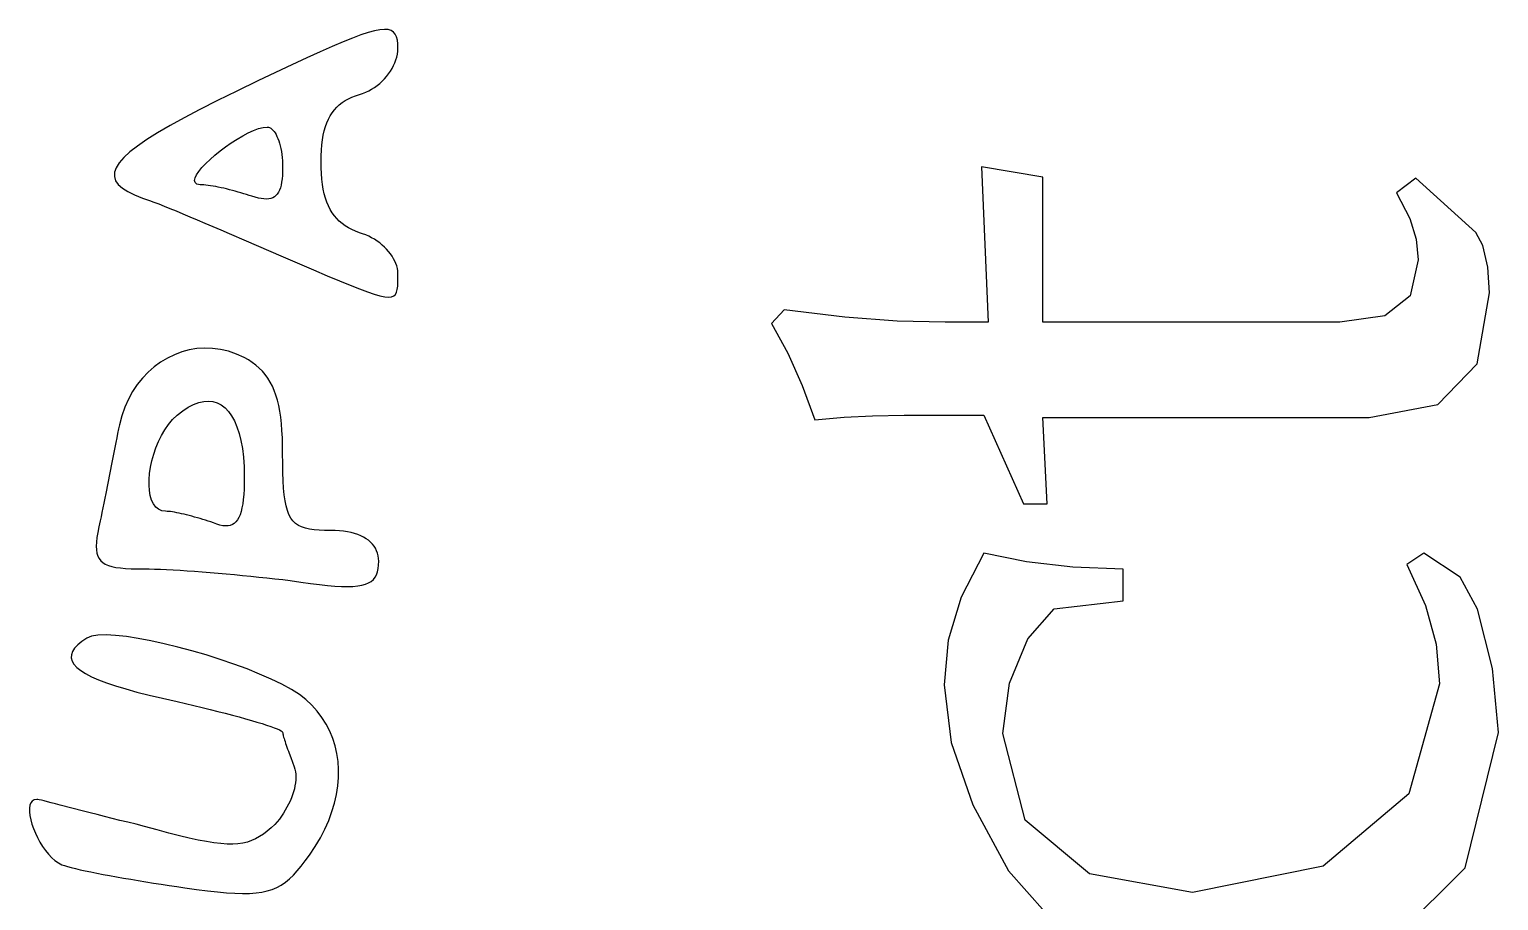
# Model space of a CAD drawing. Header units: metres. Extents: x -108.8 to -17.6, y -35.7 to 35.8.
# Drawn here: x -73.97 to -63.17, y -3.81 to 2.59 of the extents above; entities that cross this region are included whole.
import ezdxf

# ---------------------------------------------------------------- set-up
doc = ezdxf.new("R2010")
doc.units = ezdxf.units.M

msp = doc.modelspace()

# ---------------------------------------------------------------- linework, layer by layer
for p, q in [((-71.6609, 2.49828), (-71.74, 2.46466)), ((-71.5907, 2.52646), (-71.6609, 2.49828)), ((-71.529, 2.54932), (-71.5907, 2.52646)), ((-71.4753, 2.56697), (-71.529, 2.54932)), ((-71.4289, 2.57953), (-71.4753, 2.56697)), ((-71.3894, 2.58713), (-71.4289, 2.57953)), ((-71.3562, 2.58984), (-71.3894, 2.58713)), ((-71.3289, 2.58783), (-71.3562, 2.58984)), ((-71.3069, 2.58119), (-71.3289, 2.58783)), ((-71.2897, 2.57005), (-71.3069, 2.58119)), ((-71.2769, 2.5545), (-71.2897, 2.57005)), ((-71.2677, 2.5347), (-71.2769, 2.5545)), ((-71.2618, 2.51073), (-71.2677, 2.5347)), ((-71.2587, 2.48271), (-71.2618, 2.51073)), ((-71.9271, 2.38063), (-72.0361, 2.32999)), ((-71.8285, 2.42548), (-71.9271, 2.38063)), ((-71.74, 2.46466), (-71.8285, 2.42548)), ((-71.2722, 2.36542), (-71.266, 2.38675)), ((-71.266, 2.38675), (-71.2615, 2.40814)), ((-71.2615, 2.40814), (-71.2587, 2.4295)), ((-71.2578, 2.45078), (-71.2587, 2.48271)), ((-71.2587, 2.4295), (-71.2578, 2.45078)), ((-72.1562, 2.27344), (-72.2879, 2.21088)), ((-72.0361, 2.32999), (-72.1562, 2.27344)), ((-71.3259, 2.26328), (-71.3124, 2.28279)), ((-71.3124, 2.28279), (-71.3002, 2.30286)), ((-71.3002, 2.30286), (-71.2894, 2.32339)), ((-71.2894, 2.32339), (-71.28, 2.34427)), ((-71.28, 2.34427), (-71.2722, 2.36542)), ((-72.2879, 2.21088), (-72.4422, 2.13698)), ((-71.451, 2.15002), (-71.4304, 2.16304)), ((-71.4304, 2.16304), (-71.4106, 2.17725)), ((-71.4106, 2.17725), (-71.3916, 2.1926)), ((-71.3916, 2.1926), (-71.3736, 2.20895)), ((-71.3736, 2.20895), (-71.3566, 2.22626)), ((-71.3566, 2.22626), (-71.3407, 2.24438)), ((-71.3407, 2.24438), (-71.3259, 2.26328)), ((-72.5836, 2.06752), (-72.7123, 2.00233)), ((-72.4422, 2.13698), (-72.5836, 2.06752)), ((-71.6881, 2.03653), (-71.6674, 2.0528)), ((-71.6674, 2.0528), (-71.6452, 2.0675)), ((-71.6452, 2.0675), (-71.6214, 2.08075)), ((-71.6214, 2.08075), (-71.5959, 2.09256)), ((-71.5959, 2.09256), (-71.5688, 2.103)), ((-71.5688, 2.103), (-71.54, 2.11211)), ((-71.54, 2.11211), (-71.5169, 2.11928)), ((-71.5169, 2.11928), (-71.4944, 2.12807)), ((-71.4944, 2.12807), (-71.4724, 2.13834)), ((-71.4724, 2.13834), (-71.451, 2.15002)), ((-72.7123, 2.00233), (-72.8284, 1.94119)), ((-71.7682, 1.93039), (-71.7552, 1.95511)), ((-71.7552, 1.95511), (-71.7407, 1.97804)), ((-71.7407, 1.97804), (-71.7247, 1.99921)), ((-71.7247, 1.99921), (-71.7072, 2.01869)), ((-71.7072, 2.01869), (-71.6881, 2.03653)), ((-72.9321, 1.8839), (-73.0237, 1.83026)), ((-72.8284, 1.94119), (-72.9321, 1.8839)), ((-72.3568, 1.82954), (-72.3175, 1.84731)), ((-72.3175, 1.84731), (-72.2807, 1.86075)), ((-72.2807, 1.86075), (-72.247, 1.86925)), ((-72.247, 1.86925), (-72.2173, 1.87221)), ((-72.2173, 1.87221), (-72.2089, 1.87128)), ((-72.2089, 1.87128), (-72.2004, 1.86848)), ((-72.2004, 1.86848), (-72.1921, 1.86392)), ((-72.1921, 1.86392), (-72.1839, 1.85765)), ((-72.1839, 1.85765), (-72.1759, 1.84973)), ((-72.1759, 1.84973), (-72.168, 1.84021)), ((-72.168, 1.84021), (-72.1605, 1.82916)), ((-71.8059, 1.81247), (-71.7986, 1.84491)), ((-71.7986, 1.84491), (-71.7899, 1.87534)), ((-71.7899, 1.87534), (-71.7798, 1.90382)), ((-71.7798, 1.90382), (-71.7682, 1.93039)), ((-73.1711, 1.73314), (-73.2273, 1.68924)), ((-73.1033, 1.78008), (-73.1711, 1.73314)), ((-73.0237, 1.83026), (-73.1033, 1.78008)), ((-72.5636, 1.6969), (-72.5233, 1.72726)), ((-72.5233, 1.72726), (-72.4817, 1.75632)), ((-72.4817, 1.75632), (-72.4396, 1.78345)), ((-72.4396, 1.78345), (-72.3977, 1.80804)), ((-72.3977, 1.80804), (-72.3568, 1.82954)), ((-72.1605, 1.82916), (-72.1532, 1.81667)), ((-72.1532, 1.81667), (-72.1463, 1.80278)), ((-72.1463, 1.80278), (-72.1397, 1.78755)), ((-72.1397, 1.78755), (-72.1336, 1.77104)), ((-72.1336, 1.77104), (-72.1279, 1.75334)), ((-72.1279, 1.75334), (-72.1228, 1.7345)), ((-72.1228, 1.7345), (-72.1181, 1.71457)), ((-71.8196, 1.70253), (-71.8164, 1.74132)), ((-71.8164, 1.74132), (-71.8118, 1.77795)), ((-71.8118, 1.77795), (-71.8059, 1.81247)), ((-73.2721, 1.64819), (-73.3057, 1.6098)), ((-73.2273, 1.68924), (-73.2721, 1.64819)), ((-72.6694, 1.60399), (-72.6374, 1.63466)), ((-72.6374, 1.63466), (-72.6019, 1.66583)), ((-72.6019, 1.66583), (-72.5636, 1.6969)), ((-72.1181, 1.71457), (-72.1141, 1.69362)), ((-72.1141, 1.69362), (-72.1107, 1.67172)), ((-72.1107, 1.67172), (-72.1081, 1.64894)), ((-72.1081, 1.64894), (-72.1061, 1.62532)), ((-72.1061, 1.62532), (-72.1049, 1.60095)), ((-71.8222, 1.61821), (-71.8216, 1.6615)), ((-71.8216, 1.6615), (-71.8196, 1.70253)), ((-73.34, 1.54013), (-73.341, 1.50847)), ((-73.3283, 1.57385), (-73.34, 1.54013)), ((-73.3057, 1.6098), (-73.3283, 1.57385)), ((-72.7479, 1.49832), (-72.7372, 1.52098)), ((-72.7372, 1.52098), (-72.7201, 1.54654)), ((-72.7201, 1.54654), (-72.6973, 1.57442)), ((-72.6973, 1.57442), (-72.6694, 1.60399)), ((-72.1062, 1.517), (-72.1084, 1.49097)), ((-72.1049, 1.54529), (-72.1062, 1.517)), ((-72.1049, 1.60095), (-72.1044, 1.57588)), ((-72.1044, 1.57588), (-72.1049, 1.54529)), ((-71.8216, 1.57291), (-71.8222, 1.61821)), ((-71.8196, 1.53006), (-71.8216, 1.57291)), ((-71.8164, 1.48961), (-71.8196, 1.53006)), ((-66.5202, 1.50505), (-66.9702, 1.58005)), ((-66.9702, 1.58005), (-66.9202, 0.43837)), ((-73.341, 1.50847), (-73.3317, 1.47864)), ((-73.3317, 1.47864), (-73.312, 1.45045)), ((-73.312, 1.45045), (-73.2823, 1.42371)), ((-73.2823, 1.42371), (-73.2427, 1.39821)), ((-72.7514, 1.47919), (-72.7479, 1.49832)), ((-72.7469, 1.46416), (-72.7514, 1.47919)), ((-72.7338, 1.45386), (-72.7469, 1.46416)), ((-72.7112, 1.44888), (-72.7338, 1.45386)), ((-72.6979, 1.44856), (-72.7112, 1.44888)), ((-72.6834, 1.44765), (-72.6979, 1.44856)), ((-72.6678, 1.44617), (-72.6834, 1.44765)), ((-72.6513, 1.44414), (-72.6678, 1.44617)), ((-72.6338, 1.4416), (-72.6513, 1.44414)), ((-72.6156, 1.4386), (-72.6338, 1.4416)), ((-72.5966, 1.43513), (-72.6156, 1.4386)), ((-72.5771, 1.43127), (-72.5966, 1.43513)), ((-72.5571, 1.42702), (-72.5771, 1.43127)), ((-72.5366, 1.42242), (-72.5571, 1.42702)), ((-72.5158, 1.41751), (-72.5366, 1.42242)), ((-72.4948, 1.41231), (-72.5158, 1.41751)), ((-72.4737, 1.40685), (-72.4948, 1.41231)), ((-72.4525, 1.40117), (-72.4737, 1.40685)), ((-72.1276, 1.40886), (-72.1351, 1.39368)), ((-72.1212, 1.42615), (-72.1276, 1.40886)), ((-72.1159, 1.44557), (-72.1212, 1.42615)), ((-72.1117, 1.46716), (-72.1159, 1.44557)), ((-72.1084, 1.49097), (-72.1117, 1.46716)), ((-71.8118, 1.45148), (-71.8164, 1.48961)), ((-71.8059, 1.41559), (-71.8118, 1.45148)), ((-71.7986, 1.38187), (-71.8059, 1.41559)), ((-66.5202, 0.43837), (-66.5202, 1.50505)), ((-63.7785, 1.4967), (-63.9202, 1.38835)), ((-63.3369, 1.09669), (-63.7785, 1.4967)), ((-73.2427, 1.39821), (-73.1934, 1.37373)), ((-73.1934, 1.37373), (-73.1346, 1.3501)), ((-73.1346, 1.3501), (-73.1111, 1.34261)), ((-73.1111, 1.34261), (-73.0832, 1.33292)), ((-73.0832, 1.33292), (-73.0512, 1.32115)), ((-73.0512, 1.32115), (-73.0153, 1.30743)), ((-73.0153, 1.30743), (-72.9758, 1.2919)), ((-72.4314, 1.39529), (-72.4525, 1.40117)), ((-72.4105, 1.38928), (-72.4314, 1.39529)), ((-72.3898, 1.38312), (-72.4105, 1.38928)), ((-72.3695, 1.37688), (-72.3898, 1.38312)), ((-72.3496, 1.37056), (-72.3695, 1.37688)), ((-72.3302, 1.36421), (-72.3496, 1.37056)), ((-72.3056, 1.3566), (-72.3302, 1.36421)), ((-72.2827, 1.35071), (-72.3056, 1.3566)), ((-72.2614, 1.34657), (-72.2827, 1.35071)), ((-72.2417, 1.34424), (-72.2614, 1.34657)), ((-72.2235, 1.3437), (-72.2417, 1.34424)), ((-72.2068, 1.34503), (-72.2235, 1.3437)), ((-72.1915, 1.34825), (-72.2068, 1.34503)), ((-72.1776, 1.35338), (-72.1915, 1.34825)), ((-72.1651, 1.36044), (-72.1776, 1.35338)), ((-72.1538, 1.36951), (-72.1651, 1.36044)), ((-72.1439, 1.38057), (-72.1538, 1.36951)), ((-72.1351, 1.39368), (-72.1439, 1.38057)), ((-71.7899, 1.35025), (-71.7986, 1.38187)), ((-71.7798, 1.32063), (-71.7899, 1.35025)), ((-71.7682, 1.29298), (-71.7798, 1.32063)), ((-63.9202, 1.38835), (-63.8236, 1.20163)), ((-72.9758, 1.2919), (-72.9329, 1.27466)), ((-72.9329, 1.27466), (-72.8868, 1.25586)), ((-72.8868, 1.25586), (-72.8379, 1.23563)), ((-72.8379, 1.23563), (-72.7863, 1.21408)), ((-72.7863, 1.21408), (-72.7324, 1.19135)), ((-72.7324, 1.19135), (-72.6763, 1.16756)), ((-71.7552, 1.2672), (-71.7682, 1.29298)), ((-71.7407, 1.24321), (-71.7552, 1.2672)), ((-71.7247, 1.22096), (-71.7407, 1.24321)), ((-71.7072, 1.20035), (-71.7247, 1.22096)), ((-71.6881, 1.18132), (-71.7072, 1.20035)), ((-63.8236, 1.20163), (-63.7751, 1.05008)), ((-72.6763, 1.16756), (-72.6184, 1.14284)), ((-72.6184, 1.14284), (-72.5589, 1.11731)), ((-72.5589, 1.11731), (-72.498, 1.09111)), ((-72.498, 1.09111), (-72.3732, 1.03717)), ((-71.6674, 1.16379), (-71.6881, 1.18132)), ((-71.6452, 1.14769), (-71.6674, 1.16379)), ((-71.6214, 1.13295), (-71.6452, 1.14769)), ((-71.5959, 1.11948), (-71.6214, 1.13295)), ((-71.5688, 1.10722), (-71.5959, 1.11948)), ((-71.54, 1.0961), (-71.5688, 1.10722)), ((-71.5169, 1.08902), (-71.54, 1.0961)), ((-71.4944, 1.08057), (-71.5169, 1.08902)), ((-71.4724, 1.07082), (-71.4944, 1.08057)), ((-63.285, 1.00256), (-63.3369, 1.09669)), ((-72.3732, 1.03717), (-72.1185, 0.926773)), ((-71.451, 1.05986), (-71.4724, 1.07082)), ((-71.4304, 1.04782), (-71.451, 1.05986)), ((-71.4106, 1.03476), (-71.4304, 1.04782)), ((-71.3916, 1.0208), (-71.4106, 1.03476)), ((-71.3736, 1.00601), (-71.3916, 1.0208)), ((-71.3566, 0.990509), (-71.3736, 1.00601)), ((-71.3407, 0.974396), (-71.3566, 0.990509)), ((-71.3259, 0.957733), (-71.3407, 0.974396)), ((-63.7751, 1.05008), (-63.7619, 0.896713)), ((-63.2498, 0.843597), (-63.285, 1.00256)), ((-72.1185, 0.926773), (-71.8784, 0.823776)), ((-71.3124, 0.940659), (-71.3259, 0.957733)), ((-71.3002, 0.923233), (-71.3124, 0.940659)), ((-71.2894, 0.905563), (-71.3002, 0.923233)), ((-71.28, 0.887741), (-71.2894, 0.905563)), ((-71.2722, 0.869873), (-71.28, 0.887741)), ((-71.266, 0.852051), (-71.2722, 0.869873)), ((-63.7619, 0.896713), (-63.8202, 0.633423)), ((-71.8784, 0.823776), (-71.7772, 0.780609)), ((-71.7772, 0.780609), (-71.6877, 0.742874)), ((-71.2615, 0.834351), (-71.266, 0.852051)), ((-71.2587, 0.816895), (-71.2615, 0.834351)), ((-71.2578, 0.799774), (-71.2587, 0.816895)), ((-71.2579, 0.731323), (-71.2577, 0.763596)), ((-71.2577, 0.763596), (-71.2578, 0.799774)), ((-63.2369, 0.655029), (-63.2498, 0.843597)), ((-71.6877, 0.742874), (-71.609, 0.71048)), ((-71.609, 0.71048), (-71.5406, 0.683304)), ((-71.5406, 0.683304), (-71.4816, 0.661285)), ((-71.4816, 0.661285), (-71.4315, 0.644318)), ((-71.2757, 0.643173), (-71.2672, 0.658875)), ((-71.2672, 0.658875), (-71.2619, 0.678864)), ((-71.2619, 0.678864), (-71.259, 0.703033)), ((-71.259, 0.703033), (-71.2579, 0.731323)), ((-63.3288, 0.132172), (-63.2369, 0.655029)), ((-71.4315, 0.644318), (-71.3895, 0.632309)), ((-71.3895, 0.632309), (-71.3548, 0.625153)), ((-71.3548, 0.625153), (-71.3268, 0.622742)), ((-71.3268, 0.622742), (-71.3047, 0.625015)), ((-71.3047, 0.625015), (-71.2879, 0.631866)), ((-71.2879, 0.631866), (-71.2757, 0.643173)), ((-63.8202, 0.633423), (-64.0063, 0.48497)), ((-68.4202, 0.530045), (-68.5119, 0.430038)), ((-67.9745, 0.476624), (-68.4202, 0.530045)), ((-67.5881, 0.447311), (-67.9745, 0.476624)), ((-67.2369, 0.43837), (-67.5881, 0.447311)), ((-66.9202, 0.43837), (-67.2369, 0.43837)), ((-64.3369, 0.43837), (-66.5202, 0.43837)), ((-64.0063, 0.48497), (-64.3369, 0.43837)), ((-68.5119, 0.430038), (-68.3927, 0.211212)), ((-72.8457, 0.220428), (-72.8993, 0.200409)), ((-72.7905, 0.235229), (-72.8457, 0.220428)), ((-72.7341, 0.244659), (-72.7905, 0.235229)), ((-72.6768, 0.24855), (-72.7341, 0.244659)), ((-72.6189, 0.246735), (-72.6768, 0.24855)), ((-72.5606, 0.239014), (-72.6189, 0.246735)), ((-72.5023, 0.22525), (-72.5606, 0.239014)), ((-72.4442, 0.205261), (-72.5023, 0.22525)), ((-73.0481, 0.110809), (-73.0927, 0.071655)), ((-73.0008, 0.145432), (-73.0481, 0.110809)), ((-72.9511, 0.175354), (-73.0008, 0.145432)), ((-72.8993, 0.200409), (-72.9511, 0.175354)), ((-72.3867, 0.178879), (-72.4442, 0.205261)), ((-72.356, 0.161392), (-72.3867, 0.178879)), ((-72.3273, 0.142746), (-72.356, 0.161392)), ((-72.3007, 0.122787), (-72.3273, 0.142746)), ((-72.276, 0.10144), (-72.3007, 0.122787)), ((-68.3927, 0.211212), (-68.2866, -0.026138)), ((-63.6171, -0.16658), (-63.3288, 0.132172)), ((-73.1342, 0.028137), (-73.1725, -0.019547)), ((-73.0927, 0.071655), (-73.1342, 0.028137)), ((-72.2533, 0.078552), (-72.276, 0.10144)), ((-72.2324, 0.054047), (-72.2533, 0.078552)), ((-72.2132, 0.027771), (-72.2324, 0.054047)), ((-72.1959, -0.000381), (-72.2132, 0.027771)), ((-73.2071, -0.071274), (-73.2379, -0.126846)), ((-73.1725, -0.019547), (-73.2071, -0.071274)), ((-72.1802, -0.030518), (-72.1959, -0.000381)), ((-72.1662, -0.062759), (-72.1802, -0.030518)), ((-72.1537, -0.097229), (-72.1662, -0.062759)), ((-72.1428, -0.134033), (-72.1537, -0.097229)), ((-68.2866, -0.026138), (-68.1952, -0.27832)), ((-73.2645, -0.186111), (-73.2866, -0.248871)), ((-73.2379, -0.126846), (-73.2645, -0.186111)), ((-72.8806, -0.244446), (-72.8388, -0.211624)), ((-72.8388, -0.211624), (-72.7981, -0.185074)), ((-72.7981, -0.185074), (-72.7588, -0.164734)), ((-72.7588, -0.164734), (-72.7208, -0.150513)), ((-72.7208, -0.150513), (-72.6843, -0.142365)), ((-72.6843, -0.142365), (-72.6494, -0.140167)), ((-72.6494, -0.140167), (-72.6162, -0.14389)), ((-72.6162, -0.14389), (-72.5848, -0.153458)), ((-72.5848, -0.153458), (-72.5553, -0.168762)), ((-72.5553, -0.168762), (-72.5278, -0.189758)), ((-72.5278, -0.189758), (-72.5024, -0.21637)), ((-72.1334, -0.173294), (-72.1428, -0.134033)), ((-72.1254, -0.215134), (-72.1334, -0.173294)), ((-72.1188, -0.259659), (-72.1254, -0.215134)), ((-64.1202, -0.261627), (-63.6171, -0.16658)), ((-73.3039, -0.315002), (-73.3103, -0.345444)), ((-73.2866, -0.248871), (-73.3039, -0.315002)), ((-72.9704, -0.351532), (-72.9431, -0.312195)), ((-72.9431, -0.312195), (-72.9131, -0.276306)), ((-72.9131, -0.276306), (-72.8806, -0.244446)), ((-72.5024, -0.21637), (-72.4792, -0.248505)), ((-72.4792, -0.248505), (-72.4584, -0.286102)), ((-72.4584, -0.286102), (-72.44, -0.329102)), ((-72.1135, -0.306976), (-72.1188, -0.259659)), ((-72.1094, -0.357239), (-72.1135, -0.306976)), ((-68.1952, -0.27832), (-67.9782, -0.258545)), ((-67.9782, -0.258545), (-67.7705, -0.248047)), ((-67.7705, -0.248047), (-67.5369, -0.244949)), ((-67.5369, -0.244949), (-66.9536, -0.244949)), ((-66.9536, -0.244949), (-66.6619, -0.894928)), ((-66.5202, -0.261627), (-64.1202, -0.261627)), ((-66.4869, -0.894928), (-66.5202, -0.261627)), ((-73.3238, -0.410751), (-73.3307, -0.445267)), ((-73.317, -0.377426), (-73.3238, -0.410751)), ((-73.3103, -0.345444), (-73.317, -0.377426)), ((-73.0168, -0.438034), (-72.995, -0.393677)), ((-72.995, -0.393677), (-72.9704, -0.351532)), ((-72.44, -0.329102), (-72.4241, -0.377396)), ((-72.4241, -0.377396), (-72.4109, -0.430939)), ((-72.4109, -0.430939), (-72.4005, -0.489639)), ((-72.1066, -0.410522), (-72.1094, -0.357239)), ((-72.105, -0.466949), (-72.1066, -0.410522)), ((-73.345, -0.517181), (-73.3596, -0.591797)), ((-73.3378, -0.480804), (-73.345, -0.517181)), ((-73.3307, -0.445267), (-73.3378, -0.480804)), ((-73.0648, -0.57814), (-73.0518, -0.530869)), ((-73.0518, -0.530869), (-73.0357, -0.483963)), ((-73.0357, -0.483963), (-73.0168, -0.438034)), ((-72.4005, -0.489639), (-72.3929, -0.553436)), ((-72.1044, -0.526672), (-72.105, -0.466949)), ((-72.1041, -0.599518), (-72.1044, -0.526672)), ((-73.3596, -0.591797), (-73.3892, -0.743744)), ((-73.0816, -0.671295), (-73.0748, -0.625153)), ((-73.0748, -0.625153), (-73.0648, -0.57814)), ((-72.3929, -0.553436), (-72.3882, -0.622238)), ((-72.3882, -0.622238), (-72.3867, -0.695999)), ((-72.1029, -0.665909), (-72.1041, -0.599518)), ((-73.3892, -0.743744), (-73.4038, -0.818359)), ((-73.0858, -0.758545), (-73.0853, -0.715973)), ((-73.0853, -0.715973), (-73.0816, -0.671295)), ((-72.3871, -0.742889), (-72.3884, -0.786255)), ((-72.3867, -0.695999), (-72.3871, -0.742889)), ((-72.1008, -0.72612), (-72.1029, -0.665909)), ((-72.0975, -0.780441), (-72.1008, -0.72612)), ((-73.411, -0.854752), (-73.4181, -0.890274)), ((-73.4038, -0.818359), (-73.411, -0.854752)), ((-73.0829, -0.798401), (-73.0858, -0.758545)), ((-73.0767, -0.83493), (-73.0829, -0.798401)), ((-73.0671, -0.867538), (-73.0767, -0.83493)), ((-72.3939, -0.862625), (-72.3981, -0.895752)), ((-72.3907, -0.826141), (-72.3939, -0.862625)), ((-72.3884, -0.786255), (-72.3907, -0.826141)), ((-72.093, -0.829163), (-72.0975, -0.780441)), ((-72.0869, -0.87262), (-72.093, -0.829163)), ((-73.4319, -0.95813), (-73.4385, -0.990097)), ((-73.4251, -0.924789), (-73.4319, -0.95813)), ((-73.4181, -0.890274), (-73.4251, -0.924789)), ((-73.0539, -0.895584), (-73.0671, -0.867538)), ((-73.0373, -0.918472), (-73.0539, -0.895584)), ((-73.0169, -0.935577), (-73.0373, -0.918472)), ((-72.993, -0.946289), (-73.0169, -0.935577)), ((-72.9652, -0.949997), (-72.993, -0.946289)), ((-72.954, -0.950317), (-72.9652, -0.949997)), ((-72.9416, -0.951233), (-72.954, -0.950317)), ((-72.9281, -0.952713), (-72.9416, -0.951233)), ((-72.9136, -0.954742), (-72.9281, -0.952713)), ((-72.8982, -0.957275), (-72.9136, -0.954742)), ((-72.8819, -0.960281), (-72.8982, -0.957275)), ((-72.8649, -0.963745), (-72.8819, -0.960281)), ((-72.8471, -0.967606), (-72.8649, -0.963745)), ((-72.8288, -0.971863), (-72.8471, -0.967606)), ((-72.4098, -0.952255), (-72.4174, -0.975739)), ((-72.4034, -0.925613), (-72.4098, -0.952255)), ((-72.3981, -0.895752), (-72.4034, -0.925613)), ((-72.0792, -0.911057), (-72.0869, -0.87262)), ((-72.0697, -0.944809), (-72.0792, -0.911057)), ((-72.0581, -0.974152), (-72.0697, -0.944809)), ((-66.6619, -0.894928), (-66.4869, -0.894928)), ((-73.4547, -1.06514), (-73.4626, -1.10587)), ((-73.445, -1.02055), (-73.4547, -1.06514)), ((-73.4385, -0.990097), (-73.445, -1.02055)), ((-72.81, -0.976456), (-72.8288, -0.971863)), ((-72.7907, -0.981369), (-72.81, -0.976456)), ((-72.7711, -0.986572), (-72.7907, -0.981369)), ((-72.7513, -0.992035), (-72.7711, -0.986572)), ((-72.7313, -0.997711), (-72.7513, -0.992035)), ((-72.7112, -1.00357), (-72.7313, -0.997711)), ((-72.6911, -1.0096), (-72.7112, -1.00357)), ((-72.6711, -1.01576), (-72.6911, -1.0096)), ((-72.6513, -1.022), (-72.6711, -1.01576)), ((-72.6317, -1.02832), (-72.6513, -1.022)), ((-72.6124, -1.03467), (-72.6317, -1.02832)), ((-72.5879, -1.04407), (-72.6124, -1.03467)), ((-72.565, -1.05109), (-72.5879, -1.04407)), ((-72.5437, -1.05565), (-72.565, -1.05109)), ((-72.5239, -1.05769), (-72.5437, -1.05565)), ((-72.5057, -1.05716), (-72.5239, -1.05769)), ((-72.489, -1.05397), (-72.5057, -1.05716)), ((-72.4737, -1.04807), (-72.489, -1.05397)), ((-72.4598, -1.0394), (-72.4737, -1.04807)), ((-72.4473, -1.02789), (-72.4598, -1.0394)), ((-72.4361, -1.01349), (-72.4473, -1.02789)), ((-72.4261, -0.996124), (-72.4361, -1.01349)), ((-72.4174, -0.975739), (-72.4261, -0.996124)), ((-72.0445, -0.99939), (-72.0581, -0.974152)), ((-72.0285, -1.02081), (-72.0445, -0.99939)), ((-72.0099, -1.03873), (-72.0285, -1.02081)), ((-71.9888, -1.05342), (-72.0099, -1.03873)), ((-71.9648, -1.0652), (-71.9888, -1.05342)), ((-71.9377, -1.07436), (-71.9648, -1.0652)), ((-71.9076, -1.08118), (-71.9377, -1.07436)), ((-73.4722, -1.17645), (-73.4736, -1.20663)), ((-73.4685, -1.14291), (-73.4722, -1.17645)), ((-73.4626, -1.10587), (-73.4685, -1.14291)), ((-71.874, -1.08597), (-71.9076, -1.08118)), ((-71.837, -1.08902), (-71.874, -1.08597)), ((-71.7962, -1.09064), (-71.837, -1.08902)), ((-71.7517, -1.09111), (-71.7962, -1.09064)), ((-71.7185, -1.09174), (-71.7517, -1.09111)), ((-71.6869, -1.09363), (-71.7185, -1.09174)), ((-71.6568, -1.09673), (-71.6869, -1.09363)), ((-71.6283, -1.10104), (-71.6568, -1.09673)), ((-71.6013, -1.10654), (-71.6283, -1.10104)), ((-71.5759, -1.1132), (-71.6013, -1.10654)), ((-71.5521, -1.12102), (-71.5759, -1.1132)), ((-71.5299, -1.12994), (-71.5521, -1.12102)), ((-71.5094, -1.13997), (-71.5299, -1.12994)), ((-71.4906, -1.15108), (-71.5094, -1.13997)), ((-71.4735, -1.16324), (-71.4906, -1.15108)), ((-71.458, -1.17645), (-71.4735, -1.16324)), ((-71.4443, -1.19067), (-71.458, -1.17645)), ((-73.4736, -1.20663), (-73.4727, -1.23366)), ((-73.4727, -1.23366), (-73.4691, -1.25766)), ((-73.4691, -1.25766), (-73.4628, -1.27884)), ((-73.4628, -1.27884), (-73.4537, -1.29735)), ((-71.4324, -1.20589), (-71.4443, -1.19067)), ((-71.4223, -1.22208), (-71.4324, -1.20589)), ((-71.4139, -1.23923), (-71.4223, -1.22208)), ((-71.4073, -1.25729), (-71.4139, -1.23923)), ((-71.4027, -1.27628), (-71.4073, -1.25729)), ((-71.3998, -1.29614), (-71.4027, -1.27628)), ((-66.9536, -1.25807), (-67.118, -1.5809)), ((-66.6396, -1.32166), (-66.9536, -1.25807)), ((-63.7202, -1.25807), (-63.8452, -1.34142)), ((-63.4535, -1.43311), (-63.7202, -1.25807)), ((-73.4537, -1.29735), (-73.4415, -1.31335)), ((-73.4415, -1.31335), (-73.4261, -1.32704)), ((-73.4261, -1.32704), (-73.4074, -1.33856)), ((-73.4074, -1.33856), (-73.3852, -1.34808)), ((-73.3852, -1.34808), (-73.3595, -1.3558)), ((-73.3595, -1.3558), (-73.3299, -1.36186)), ((-73.3299, -1.36186), (-73.2964, -1.36644)), ((-73.2964, -1.36644), (-73.2589, -1.36971)), ((-73.2589, -1.36971), (-73.2171, -1.37183)), ((-73.2171, -1.37183), (-73.1711, -1.37299)), ((-73.1711, -1.37299), (-73.1204, -1.37332)), ((-73.1204, -1.37332), (-73.0847, -1.37364)), ((-73.0847, -1.37364), (-73.0454, -1.37456)), ((-73.0454, -1.37456), (-73.0029, -1.37604)), ((-73.0029, -1.37604), (-72.9574, -1.37807)), ((-72.9574, -1.37807), (-72.9092, -1.38062)), ((-72.9092, -1.38062), (-72.8586, -1.38362)), ((-72.8586, -1.38362), (-72.8058, -1.38707)), ((-72.8058, -1.38707), (-72.7511, -1.39095)), ((-72.7511, -1.39095), (-72.6948, -1.39519)), ((-72.6948, -1.39519), (-72.6371, -1.39978)), ((-72.6371, -1.39978), (-72.5784, -1.40471)), ((-71.4149, -1.41556), (-71.4075, -1.39455)), ((-71.4075, -1.39455), (-71.4026, -1.37112)), ((-71.4026, -1.37112), (-71.3998, -1.34526)), ((-71.3989, -1.31689), (-71.3998, -1.29614)), ((-71.3998, -1.34526), (-71.3989, -1.31689)), ((-66.298, -1.36115), (-66.6396, -1.32166)), ((-65.9285, -1.37473), (-66.298, -1.36115)), ((-65.9285, -1.60806), (-65.9285, -1.37473)), ((-63.8452, -1.34142), (-63.7085, -1.64235)), ((-72.5784, -1.40471), (-72.519, -1.40991)), ((-72.519, -1.40991), (-72.459, -1.41536)), ((-72.459, -1.41536), (-72.3988, -1.42104)), ((-72.3988, -1.42104), (-72.3386, -1.42691)), ((-72.3386, -1.42691), (-72.2787, -1.43294)), ((-72.2787, -1.43294), (-72.2195, -1.43909)), ((-72.2195, -1.43909), (-72.1611, -1.44534)), ((-72.1611, -1.44534), (-72.1038, -1.45166)), ((-72.1038, -1.45166), (-72.048, -1.45799)), ((-72.048, -1.45799), (-71.9707, -1.46985)), ((-71.9707, -1.46985), (-71.8995, -1.47995)), ((-71.8995, -1.47995), (-71.8342, -1.48828)), ((-71.8342, -1.48828), (-71.7746, -1.4948)), ((-71.7746, -1.4948), (-71.7204, -1.49945)), ((-71.7204, -1.49945), (-71.6713, -1.5022)), ((-71.6713, -1.5022), (-71.6272, -1.50299)), ((-71.6272, -1.50299), (-71.5879, -1.5018)), ((-71.5879, -1.5018), (-71.553, -1.49857)), ((-71.553, -1.49857), (-71.5224, -1.49327)), ((-71.5224, -1.49327), (-71.4958, -1.48586)), ((-71.4958, -1.48586), (-71.4729, -1.47629)), ((-71.4729, -1.47629), (-71.4537, -1.46451)), ((-71.4537, -1.46451), (-71.4377, -1.45049)), ((-71.4377, -1.45049), (-71.4249, -1.43419)), ((-71.4249, -1.43419), (-71.4149, -1.41556)), ((-63.3245, -1.6698), (-63.4535, -1.43311)), ((-67.118, -1.5809), (-67.214, -1.89635)), ((-66.4369, -1.66638), (-65.9285, -1.60806)), ((-66.6304, -1.88737), (-66.4369, -1.66638)), ((-63.7085, -1.64235), (-63.6291, -1.92659)), ((-63.2159, -2.10466), (-63.3245, -1.6698)), ((-73.6102, -1.93132), (-73.6328, -1.95576)), ((-73.5805, -1.90652), (-73.6102, -1.93132)), ((-73.5438, -1.88133), (-73.5805, -1.90652)), ((-73.5092, -1.86761), (-73.5438, -1.88133)), ((-73.4614, -1.86006), (-73.5092, -1.86761)), ((-73.4018, -1.85829), (-73.4614, -1.86006)), ((-73.3318, -1.86191), (-73.4018, -1.85829)), ((-73.2527, -1.87053), (-73.3318, -1.86191)), ((-73.1661, -1.88374), (-73.2527, -1.87053)), ((-73.0732, -1.90117), (-73.1661, -1.88374)), ((-72.9755, -1.92242), (-73.0732, -1.90117)), ((-72.8744, -1.9471), (-72.9755, -1.92242)), ((-67.214, -1.89635), (-67.2452, -2.22473)), ((-66.7628, -2.21207), (-66.6304, -1.88737)), ((-63.6291, -1.92659), (-63.6035, -2.2164)), ((-73.6564, -2.00369), (-73.6574, -2.02725)), ((-73.6574, -2.02725), (-73.6511, -2.05057)), ((-73.6482, -1.97989), (-73.6564, -2.00369)), ((-73.6511, -2.05057), (-73.6375, -2.0737)), ((-73.6328, -1.95576), (-73.6482, -1.97989)), ((-72.7712, -1.97482), (-72.8744, -1.9471)), ((-72.6674, -2.00517), (-72.7712, -1.97482)), ((-72.5643, -2.0378), (-72.6674, -2.00517)), ((-72.4635, -2.07227), (-72.5643, -2.0378)), ((-73.6375, -2.0737), (-73.6164, -2.09665)), ((-73.6164, -2.09665), (-73.5879, -2.11946)), ((-73.5879, -2.11946), (-73.5518, -2.14217)), ((-73.5518, -2.14217), (-73.5082, -2.16479)), ((-72.3661, -2.10822), (-72.4635, -2.07227)), ((-72.2738, -2.14525), (-72.3661, -2.10822)), ((-72.1877, -2.18297), (-72.2738, -2.14525)), ((-63.1702, -2.57472), (-63.2159, -2.10466)), ((-73.5082, -2.16479), (-73.457, -2.18738)), ((-73.457, -2.18738), (-73.3981, -2.20996)), ((-73.3981, -2.20996), (-73.3314, -2.23256)), ((-73.3314, -2.23256), (-73.257, -2.25522)), ((-73.257, -2.25522), (-73.1748, -2.27795)), ((-72.1095, -2.22098), (-72.1877, -2.18297)), ((-72.0403, -2.2589), (-72.1095, -2.22098)), ((-71.9818, -2.29633), (-72.0403, -2.2589)), ((-67.2452, -2.22473), (-67.1924, -2.64943)), ((-66.8119, -2.58305), (-66.7628, -2.21207)), ((-63.6035, -2.2164), (-63.8301, -3.02505)), ((-73.1748, -2.27795), (-73.0847, -2.30081)), ((-73.0847, -2.30081), (-72.9866, -2.32382)), ((-72.9866, -2.32382), (-72.8806, -2.347)), ((-72.8806, -2.347), (-72.8176, -2.3618)), ((-72.8176, -2.3618), (-72.756, -2.37656)), ((-71.9351, -2.33289), (-71.9818, -2.29633)), ((-71.8908, -2.37445), (-71.9351, -2.33289)), ((-71.8509, -2.41861), (-71.8908, -2.37445)), ((-72.756, -2.37656), (-72.6958, -2.3912)), ((-72.6958, -2.3912), (-72.6373, -2.4057)), ((-72.6373, -2.4057), (-72.5807, -2.41998)), ((-72.5807, -2.41998), (-72.5262, -2.43399)), ((-72.5262, -2.43399), (-72.4741, -2.44769)), ((-72.4741, -2.44769), (-72.4245, -2.46101)), ((-72.4245, -2.46101), (-72.3776, -2.47392)), ((-72.3776, -2.47392), (-72.3337, -2.48634)), ((-71.8155, -2.46521), (-71.8509, -2.41861)), ((-71.7845, -2.51407), (-71.8155, -2.46521)), ((-72.3337, -2.48634), (-72.293, -2.49825)), ((-72.293, -2.49825), (-72.2557, -2.50955)), ((-72.2557, -2.50955), (-72.222, -2.52023)), ((-72.222, -2.52023), (-72.1921, -2.53023)), ((-72.1921, -2.53023), (-72.1662, -2.53949)), ((-72.1662, -2.53949), (-72.1445, -2.54794)), ((-72.1445, -2.54794), (-72.1273, -2.55554)), ((-72.1273, -2.55554), (-72.1147, -2.56226)), ((-72.1147, -2.56226), (-72.107, -2.56802)), ((-72.107, -2.56802), (-72.1044, -2.57277)), ((-72.1044, -2.57277), (-72.1041, -2.57764)), ((-72.1041, -2.57764), (-72.1032, -2.58369)), ((-72.1032, -2.58369), (-72.1017, -2.59091)), ((-71.7581, -2.56506), (-71.7845, -2.51407)), ((-71.7361, -2.618), (-71.7581, -2.56506)), ((-66.6492, -3.21887), (-66.8119, -2.58305)), ((-63.4171, -3.56947), (-63.1702, -2.57472)), ((-72.1017, -2.59091), (-72.0997, -2.59918)), ((-72.0997, -2.59918), (-72.0972, -2.60849)), ((-72.0972, -2.60849), (-72.0941, -2.61874)), ((-72.0941, -2.61874), (-72.0907, -2.6299)), ((-72.0907, -2.6299), (-72.0868, -2.64186)), ((-72.0868, -2.64186), (-72.0826, -2.6546)), ((-72.0826, -2.6546), (-72.078, -2.66803)), ((-72.078, -2.66803), (-72.0731, -2.6821)), ((-72.0731, -2.6821), (-72.0679, -2.69673)), ((-72.0679, -2.69673), (-72.0624, -2.71187)), ((-71.7186, -2.67274), (-71.7361, -2.618)), ((-71.7057, -2.72913), (-71.7186, -2.67274)), ((-67.1924, -2.64943), (-67.0341, -3.10561)), ((-72.0624, -2.71187), (-72.0567, -2.72746)), ((-72.0567, -2.72746), (-72.0448, -2.75972)), ((-72.0448, -2.75972), (-72.0324, -2.793)), ((-72.0324, -2.793), (-72.0198, -2.82678)), ((-71.6973, -2.78699), (-71.7057, -2.72913)), ((-71.6935, -2.84618), (-71.6973, -2.78699)), ((-72.0198, -2.82678), (-72.0143, -2.84422)), ((-72.0143, -2.84422), (-72.0104, -2.86263)), ((-72.0104, -2.86263), (-72.0081, -2.88191)), ((-72.0081, -2.88191), (-72.0074, -2.90196)), ((-72.0074, -2.90196), (-72.0081, -2.92268)), ((-71.6994, -2.96788), (-71.6941, -2.90652)), ((-71.6941, -2.90652), (-71.6935, -2.84618)), ((-72.0248, -3.01047), (-72.0321, -3.03314)), ((-72.0186, -2.98798), (-72.0248, -3.01047)), ((-72.0138, -2.96579), (-72.0186, -2.98798)), ((-72.0102, -2.944), (-72.0138, -2.96579)), ((-72.0081, -2.92268), (-72.0102, -2.944)), ((-71.7092, -3.03009), (-71.6994, -2.96788)), ((-73.962, -3.10979), (-73.9653, -3.13171)), ((-73.9551, -3.09177), (-73.962, -3.10979)), ((-73.9444, -3.07819), (-73.9551, -3.09177)), ((-73.9296, -3.06964), (-73.9444, -3.07819)), ((-73.9107, -3.06667), (-73.9296, -3.06964)), ((-73.904, -3.0674), (-73.9107, -3.06667)), ((-73.8927, -3.06952), (-73.904, -3.0674)), ((-73.877, -3.073), (-73.8927, -3.06952)), ((-73.8569, -3.07773), (-73.877, -3.073)), ((-73.8328, -3.08365), (-73.8569, -3.07773)), ((-73.8049, -3.09067), (-73.8328, -3.08365)), ((-73.7733, -3.09872), (-73.8049, -3.09067)), ((-73.7382, -3.10776), (-73.7733, -3.09872)), ((-73.5672, -3.15201), (-73.7382, -3.10776)), ((-72.0726, -3.12399), (-72.0853, -3.14626)), ((-72.0609, -3.10146), (-72.0726, -3.12399)), ((-72.0502, -3.07874), (-72.0609, -3.10146)), ((-72.0406, -3.05594), (-72.0502, -3.07874)), ((-72.0321, -3.03314), (-72.0406, -3.05594)), ((-71.7426, -3.1564), (-71.7236, -3.09299)), ((-71.7236, -3.09299), (-71.7092, -3.03009)), ((-67.0341, -3.10561), (-66.7702, -3.59142)), ((-63.8301, -3.02505), (-64.4603, -3.55779)), ((-73.9653, -3.13171), (-73.9653, -3.15695)), ((-73.9653, -3.15695), (-73.962, -3.18498)), ((-73.962, -3.18498), (-73.9558, -3.21523)), ((-73.9558, -3.21523), (-73.9469, -3.24712)), ((-73.5179, -3.16473), (-73.5672, -3.15201)), ((-73.4662, -3.17798), (-73.5179, -3.16473)), ((-73.4126, -3.19168), (-73.4662, -3.17798)), ((-73.3571, -3.20575), (-73.4126, -3.19168)), ((-73.2999, -3.22011), (-73.3571, -3.20575)), ((-73.2412, -3.23468), (-73.2999, -3.22011)), ((-73.1814, -3.24942), (-73.2412, -3.23468)), ((-72.1443, -3.23065), (-72.1609, -3.25011)), ((-72.1284, -3.21045), (-72.1443, -3.23065)), ((-72.1132, -3.18958), (-72.1284, -3.21045)), ((-72.0988, -3.16815), (-72.1132, -3.18958)), ((-72.0853, -3.14626), (-72.0988, -3.16815)), ((-71.7944, -3.28419), (-71.7662, -3.22018)), ((-71.7662, -3.22018), (-71.7426, -3.1564)), ((-66.1773, -3.61395), (-66.6492, -3.21887)), ((-73.9469, -3.24712), (-73.9353, -3.28009)), ((-73.9353, -3.28009), (-73.9215, -3.3136)), ((-73.9215, -3.3136), (-73.9056, -3.34708)), ((-73.1204, -3.26422), (-73.1814, -3.24942)), ((-73.027, -3.29025), (-73.1204, -3.26422)), ((-72.9412, -3.31335), (-73.027, -3.29025)), ((-72.8624, -3.33353), (-72.9412, -3.31335)), ((-72.7903, -3.3508), (-72.8624, -3.33353)), ((-72.2742, -3.33963), (-72.3029, -3.3555)), ((-72.2462, -3.32114), (-72.2742, -3.33963)), ((-72.2182, -3.30003), (-72.2462, -3.32114)), ((-72.19, -3.27635), (-72.2182, -3.30003)), ((-72.1609, -3.25011), (-72.19, -3.27635)), ((-71.8273, -3.34825), (-71.7944, -3.28419)), ((-73.9056, -3.34708), (-73.8877, -3.37996)), ((-73.8877, -3.37996), (-73.8682, -3.4117)), ((-73.8682, -3.4117), (-73.8472, -3.44171)), ((-73.8472, -3.44171), (-73.8249, -3.46945)), ((-72.7244, -3.3652), (-72.7903, -3.3508)), ((-72.6642, -3.37674), (-72.7244, -3.3652)), ((-72.6093, -3.38544), (-72.6642, -3.37674)), ((-72.5591, -3.39133), (-72.6093, -3.38544)), ((-72.5133, -3.39442), (-72.5591, -3.39133)), ((-72.4713, -3.39474), (-72.5133, -3.39442)), ((-72.4327, -3.39232), (-72.4713, -3.39474)), ((-72.397, -3.38716), (-72.4327, -3.39232)), ((-72.3638, -3.37929), (-72.397, -3.38716)), ((-72.3326, -3.36873), (-72.3638, -3.37929)), ((-72.3029, -3.3555), (-72.3326, -3.36873)), ((-71.9069, -3.47589), (-71.8648, -3.4122)), ((-71.8648, -3.4122), (-71.8273, -3.34825)), ((-73.8249, -3.46945), (-73.8015, -3.49435)), ((-73.8015, -3.49435), (-73.7773, -3.51587)), ((-73.7773, -3.51587), (-73.7525, -3.53342)), ((-73.7525, -3.53342), (-73.7272, -3.54645)), ((-73.7272, -3.54645), (-73.7081, -3.55299)), ((-73.7081, -3.55299), (-73.6848, -3.55995)), ((-73.6848, -3.55995), (-73.6575, -3.56726)), ((-71.9966, -3.59166), (-71.9676, -3.5569)), ((-71.9676, -3.5569), (-71.9379, -3.51834)), ((-71.9379, -3.51834), (-71.9069, -3.47589)), ((-64.4603, -3.55779), (-65.4202, -3.74976)), ((-73.6575, -3.56726), (-73.6265, -3.57489)), ((-73.6265, -3.57489), (-73.5921, -3.58282)), ((-73.5921, -3.58282), (-73.5544, -3.59102)), ((-73.5544, -3.59102), (-73.5137, -3.59946)), ((-73.5137, -3.59946), (-73.4703, -3.60808)), ((-73.4703, -3.60808), (-73.4244, -3.61688)), ((-73.4244, -3.61688), (-73.3762, -3.62582)), ((-73.3762, -3.62582), (-73.326, -3.63486)), ((-73.326, -3.63486), (-73.2741, -3.64398)), ((-73.2741, -3.64398), (-73.2206, -3.65314)), ((-73.2206, -3.65314), (-73.1659, -3.66231)), ((-73.1659, -3.66231), (-73.1101, -3.67146)), ((-72.0837, -3.67439), (-72.0542, -3.6503)), ((-72.0542, -3.6503), (-72.0253, -3.62276)), ((-72.0253, -3.62276), (-71.9966, -3.59166)), ((-66.7702, -3.59142), (-66.3356, -4.08185)), ((-65.4202, -3.74976), (-66.1773, -3.61395)), ((-64.09, -4.23831), (-63.4171, -3.56947)), ((-73.1101, -3.67146), (-73.0535, -3.68056)), ((-73.0535, -3.68056), (-72.9964, -3.68956)), ((-72.9964, -3.68956), (-72.9389, -3.69846)), ((-72.9389, -3.69846), (-72.8814, -3.70721)), ((-72.8814, -3.70721), (-72.8241, -3.71577)), ((-72.8241, -3.71577), (-72.7368, -3.7276)), ((-72.7368, -3.7276), (-72.6567, -3.73764)), ((-72.6567, -3.73764), (-72.5833, -3.74573)), ((-72.5833, -3.74573), (-72.516, -3.75179)), ((-72.516, -3.75179), (-72.4546, -3.75568)), ((-72.4546, -3.75568), (-72.3984, -3.75731)), ((-72.3984, -3.75731), (-72.347, -3.75653)), ((-72.347, -3.75653), (-72.3001, -3.75325)), ((-72.3001, -3.75325), (-72.257, -3.74734)), ((-72.257, -3.74734), (-72.2173, -3.73871)), ((-72.2173, -3.73871), (-72.1806, -3.7272)), ((-72.1806, -3.7272), (-72.1464, -3.71272)), ((-72.1464, -3.71272), (-72.1143, -3.69516)), ((-72.1143, -3.69516), (-72.0837, -3.67439))]:
    msp.add_line(p, q)

doc.saveas('drawing.dxf')
